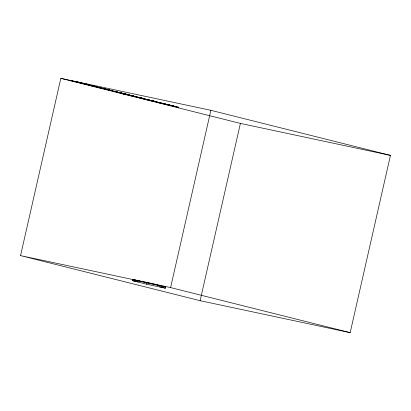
<?xml version="1.0" encoding="UTF-8"?>
<svg xmlns="http://www.w3.org/2000/svg" width="411" height="411" viewBox="0 0 411 411"><rect width="100%" height="100%" fill="white"/><g stroke="black" fill="none" stroke-linecap="round" stroke-linejoin="round"><path stroke-width="0.62" d="M20.55 255.621L60.823 78.352L210.874 110.312L390.45 155.379L350.177 332.648L200.126 300.688L20.55 255.621L170.601 287.582L350.177 332.648M132.193 280.574L132.46 279.393L151.217 283.385L165.643 287.006L165.376 288.193L146.619 284.196L132.193 280.574L138.445 281.905M146.619 284.196L146.891 283.015L132.46 279.393M170.601 287.582L210.874 110.312M200.126 300.688L240.399 123.418L60.823 78.352M127.271 94.71L129.732 95.311M90.651 85.39L87.723 84.717M79.719 82.519L74.196 81.414L86.793 84.24L77.042 82.128L82.277 83.243M76.03 81.825L81.573 82.93L71.375 80.71L72.259 80.931M128.874 95.049L128.129 94.915L129.306 95.213M128.987 95.003L129.943 95.182L121.456 93.266L126.711 94.52M84.25 83.895L84.466 83.962M143.418 98.753L141.944 98.383L146.439 99.421L144.877 99.123L145.309 99.236M110.693 90.523L110.415 90.471L110.985 90.615L108.941 90.132L117.608 91.997L116.765 91.787M147.724 99.816L147.451 99.765L148.017 99.909M146.819 99.596L145.972 99.426L151.947 100.716M148.823 99.96L149.63 100.114L140.593 98.075L143.352 98.655M122.704 93.256L113.832 91.365L125.453 93.996L124.857 93.831M119.565 92.619L126.937 94.34L118.368 92.501L121.358 93.122L120.67 92.932M151.993 100.695L154.644 101.291L143.326 98.748M240.399 123.418L390.45 155.379M146.891 283.015L165.643 287.006M105.406 89.12L100.104 87.882L107.384 89.408L97.669 87.307L103.079 88.612M105.781 89.223L111.232 90.502L108.756 89.999M84.717 83.967L83.135 83.613M107.744 89.68L105.18 89.151L107.661 89.757M152.712 100.967L150.154 100.438L152.635 101.044M153.729 101.286L156.206 101.789L148.864 100.145L157.47 102.082L153.185 101.044M99.143 87.538L102.442 88.298M95.496 86.685L90.24 85.431L98.727 87.348L91.483 85.714L94.674 86.48M157.87 102.277L162.319 103.284L159.427 102.622M166.835 104.409L164.534 103.875L165.386 104.091M125.884 94.314L122.745 93.569L134.012 96.225L130.22 95.424M145.052 99.123L143.984 98.881M165.648 104.117L167.57 104.548M167.775 104.723L170.791 105.344L167.405 104.538M100.731 87.872L103.593 88.545M141.389 98.085L137.464 97.253L138.476 97.515M103.474 88.581L112.496 90.795L108.211 89.757M166.979 104.517L169.358 105.026L167.935 104.656M132.106 95.737L135.347 96.528L129.599 95.306M138.933 97.648L141.512 98.224L136.19 96.96L144.713 98.881L141.965 98.219M89.017 84.995L94.982 86.387L93.914 86.12M163.044 103.598L158.79 102.647L167.143 104.579M165.366 104.142L166.296 104.358M163.84 103.808L164.934 104.065M85.596 84.152L84.394 83.865M82.575 83.484L79.749 82.796L88.786 84.841L81.101 83.109L84.25 83.798M93.364 85.889L94.17 86.089L84.491 83.998L85.293 84.204M139.966 97.587L140.803 97.797L131.094 95.696L131.931 95.907M142.057 98.111L142.91 98.327L140.829 97.849L141.677 98.065M101.055 87.913L101.851 88.113L94.587 86.531L95.424 86.742M113.395 91.042L114.068 91.211M114.284 91.232L116.596 91.812L115.804 91.612M132.152 95.717L132.964 95.922L123.13 93.795L123.968 94.006M139.627 97.592L140.475 97.808L133.185 96.22L134.037 96.436M150.426 100.335L151.104 100.505M152.835 100.906L153.632 101.106M159.787 102.652L160.578 102.853L153.313 101.27L154.151 101.481M159.365 286.683L165.376 288.193M97.464 87.055L93.662 86.161L97.464 87.055M128.679 94.89L124.877 93.991L128.679 94.89M173.01 105.879L163.984 103.952L178.739 107.317L172.512 105.884L174.166 106.172L173.01 105.879"/></g></svg>
